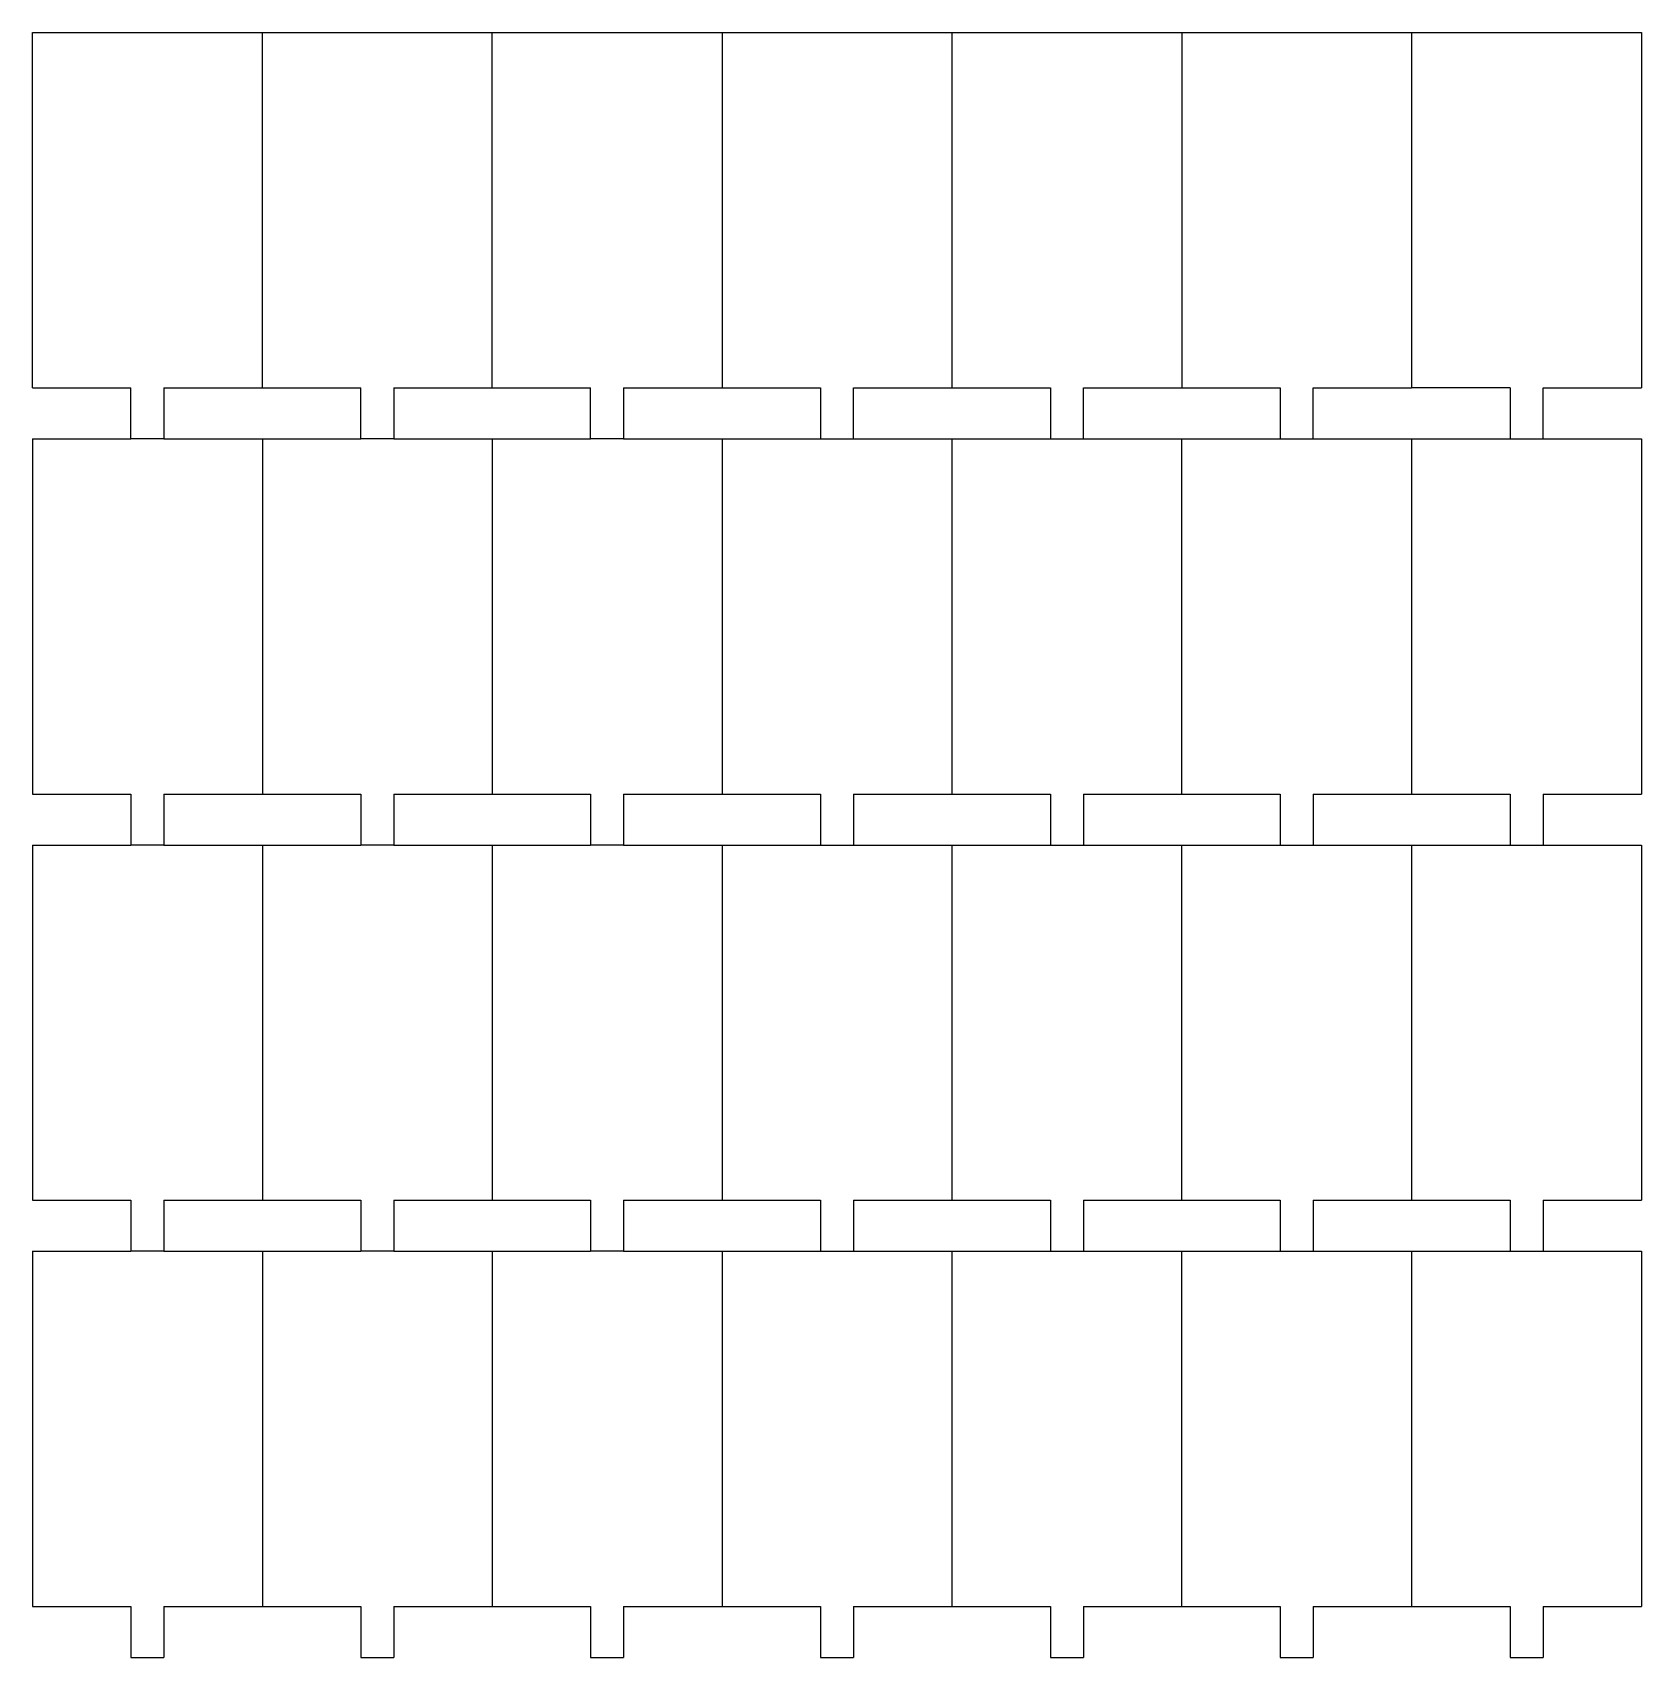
# Model space of a CAD drawing. Header units: millimetres. Extents: x 0 to 385, y -389 to 0.
import ezdxf

# ---------------------------------------------------------------- set-up
doc = ezdxf.new("R2010")
doc.units = ezdxf.units.MM

msp = doc.modelspace()

# ---------------------------------------------------------------- linework, layer by layer
for p, q in [((0, -85), (0, 0)), ((0, 0), (385, 0)), ((55, -85), (55, 0)), ((110, -85), (110, 0)), ((165, 0), (165, -85)), ((220, 0), (220, -85)), ((275, 0), (275, -85)), ((330, 0), (330, -85)), ((385, 0), (385, -85)), ((0, -85), (23.55, -85)), ((23.55, -97.2), (23.55, -85)), ((31.45, -85), (31.45, -97.2)), ((31.45, -85), (55, -85)), ((55, -85), (78.55, -85)), ((78.55, -97.2), (78.55, -85)), ((86.45, -85), (86.45, -97.2)), ((86.45, -85), (110, -85)), ((110, -85), (133.55, -85)), ((133.55, -97.2), (133.55, -85)), ((141.45, -85), (141.45, -97.2)), ((141.45, -85), (165, -85)), ((165, -85), (188.55, -85)), ((188.55, -85), (188.55, -97.2)), ((196.45, -97.2), (196.45, -85)), ((196.45, -85), (220, -85)), ((220, -85), (243.55, -85)), ((243.55, -85), (243.55, -97.2)), ((251.45, -97.2), (251.45, -85)), ((251.45, -85), (275, -85)), ((275, -85), (298.55, -85)), ((298.55, -85), (298.55, -97.2)), ((306.45, -97.2), (306.45, -85)), ((306.45, -85), (330, -85)), ((353.55, -85), (330, -85)), ((353.55, -85), (353.55, -97.2)), ((361.45, -97.2), (361.45, -85)), ((361.45, -85), (385, -85)), ((0, -97.2), (23.55, -97.2)), ((0, -97.2), (0, -182.2)), ((31.45, -97.2), (23.55, -97.2)), ((31.45, -97.2), (78.55, -97.2)), ((55, -97.2), (55, -182.2)), ((86.45, -97.2), (78.55, -97.2)), ((86.45, -97.2), (133.55, -97.2)), ((110, -97.2), (110, -182.2)), ((141.45, -97.2), (133.55, -97.2)), ((141.45, -97.2), (188.55, -97.2)), ((165, -97.2), (165, -182.2)), ((188.55, -97.2), (196.45, -97.2)), ((196.45, -97.2), (243.55, -97.2)), ((220, -97.2), (220, -182.2)), ((243.55, -97.2), (251.45, -97.2)), ((251.45, -97.2), (298.55, -97.2)), ((275, -182.2), (275, -97.2)), ((298.55, -97.2), (306.45, -97.2)), ((306.45, -97.2), (353.55, -97.2)), ((330, -97.2), (330, -182.2)), ((353.55, -97.2), (361.45, -97.2)), ((361.45, -97.2), (385, -97.2)), ((385, -97.2), (385, -182.2)), ((0, -182.2), (23.55, -182.2)), ((23.55, -182.2), (23.55, -194.4)), ((31.45, -182.2), (78.55, -182.2)), ((31.45, -182.2), (31.45, -194.4)), ((78.55, -182.2), (78.55, -194.4)), ((86.45, -182.2), (133.55, -182.2)), ((86.45, -182.2), (86.45, -194.4)), ((133.55, -182.2), (133.55, -194.4)), ((141.45, -182.2), (188.55, -182.2)), ((141.45, -182.2), (141.45, -194.4)), ((188.55, -182.2), (188.55, -194.4)), ((196.45, -182.2), (243.55, -182.2)), ((196.45, -182.2), (196.45, -194.4)), ((243.55, -182.2), (243.55, -194.4)), ((251.45, -182.2), (298.55, -182.2)), ((251.45, -182.2), (251.45, -194.4)), ((298.55, -182.2), (298.55, -194.4)), ((306.45, -182.2), (353.55, -182.2)), ((306.45, -182.2), (306.45, -194.4)), ((353.55, -182.2), (353.55, -194.4)), ((361.45, -182.2), (385, -182.2)), ((361.45, -182.2), (361.45, -194.4)), ((0, -194.4), (23.55, -194.4)), ((0, -194.4), (0, -279.4)), ((31.45, -194.4), (23.55, -194.4)), ((31.45, -194.4), (78.55, -194.4)), ((55, -194.4), (55, -279.4)), ((86.45, -194.4), (78.55, -194.4)), ((86.45, -194.4), (133.55, -194.4)), ((110, -194.4), (110, -279.4)), ((141.45, -194.4), (133.55, -194.4)), ((141.45, -194.4), (188.55, -194.4)), ((165, -194.4), (165, -279.4)), ((188.55, -194.4), (196.45, -194.4)), ((196.45, -194.4), (243.55, -194.4)), ((220, -194.4), (220, -279.4)), ((243.55, -194.4), (251.45, -194.4)), ((251.45, -194.4), (298.55, -194.4)), ((275, -279.4), (275, -194.4)), ((298.55, -194.4), (306.45, -194.4)), ((306.45, -194.4), (353.55, -194.4)), ((330, -194.4), (330, -279.4)), ((353.55, -194.4), (361.45, -194.4)), ((361.45, -194.4), (385, -194.4)), ((385, -194.4), (385, -279.4)), ((0, -279.4), (23.55, -279.4)), ((23.55, -279.4), (23.55, -291.6)), ((31.45, -279.4), (78.55, -279.4)), ((31.45, -279.4), (31.45, -291.6)), ((78.55, -279.4), (78.55, -291.6)), ((86.45, -279.4), (86.45, -291.6)), ((86.45, -279.4), (133.55, -279.4)), ((133.55, -279.4), (133.55, -291.6)), ((141.45, -279.4), (141.45, -291.6)), ((141.45, -279.4), (188.55, -279.4)), ((188.55, -279.4), (188.55, -291.6)), ((196.45, -279.4), (243.55, -279.4)), ((196.45, -279.4), (196.45, -291.6)), ((243.55, -279.4), (243.55, -291.6)), ((251.45, -279.4), (251.45, -291.6)), ((251.45, -279.4), (298.55, -279.4)), ((298.55, -279.4), (298.55, -291.6)), ((306.45, -279.4), (353.55, -279.4)), ((306.45, -279.4), (306.45, -291.6)), ((353.55, -279.4), (353.55, -291.6)), ((361.45, -279.4), (385, -279.4)), ((361.45, -279.4), (361.45, -291.6)), ((0, -291.6), (23.55, -291.6)), ((0, -291.6), (0, -376.6)), ((31.45, -291.6), (23.55, -291.6)), ((31.45, -291.6), (78.55, -291.6)), ((55, -291.6), (55, -376.6)), ((86.45, -291.6), (78.55, -291.6)), ((86.45, -291.6), (133.55, -291.6)), ((110, -291.6), (110, -376.6)), ((141.45, -291.6), (133.55, -291.6)), ((141.45, -291.6), (188.55, -291.6)), ((165, -291.6), (165, -376.6)), ((188.55, -291.6), (196.45, -291.6)), ((196.45, -291.6), (243.55, -291.6)), ((220, -291.6), (220, -376.6)), ((243.55, -291.6), (251.45, -291.6)), ((251.45, -291.6), (298.55, -291.6)), ((275, -376.6), (275, -291.6)), ((298.55, -291.6), (306.45, -291.6)), ((306.45, -291.6), (353.55, -291.6)), ((330, -291.6), (330, -376.6)), ((353.55, -291.6), (361.45, -291.6)), ((361.45, -291.6), (385, -291.6)), ((385, -291.6), (385, -376.6)), ((0, -376.6), (23.55, -376.6)), ((23.55, -376.6), (23.55, -388.8)), ((31.45, -376.6), (78.55, -376.6)), ((31.45, -376.6), (31.45, -388.8)), ((78.55, -376.6), (78.55, -388.8)), ((86.45, -376.6), (86.45, -388.8)), ((86.45, -376.6), (133.55, -376.6)), ((133.55, -376.6), (133.55, -388.8)), ((141.45, -376.6), (141.45, -388.8)), ((141.45, -376.6), (188.55, -376.6)), ((188.55, -376.6), (188.55, -388.8)), ((196.45, -376.6), (243.55, -376.6)), ((196.45, -376.6), (196.45, -388.8)), ((243.55, -376.6), (243.55, -388.8)), ((251.45, -376.6), (251.45, -388.8)), ((251.45, -376.6), (298.55, -376.6)), ((298.55, -376.6), (298.55, -388.8)), ((306.45, -376.6), (353.55, -376.6)), ((306.45, -376.6), (306.45, -388.8)), ((353.55, -376.6), (353.55, -388.8)), ((361.45, -376.6), (385, -376.6)), ((361.45, -376.6), (361.45, -388.8)), ((23.55, -388.8), (31.45, -388.8)), ((78.55, -388.8), (86.45, -388.8)), ((133.55, -388.8), (141.45, -388.8)), ((188.55, -388.8), (196.45, -388.8)), ((243.55, -388.8), (251.45, -388.8)), ((298.55, -388.8), (306.45, -388.8)), ((353.55, -388.8), (361.45, -388.8))]:
    msp.add_line(p, q)

doc.saveas('drawing.dxf')
